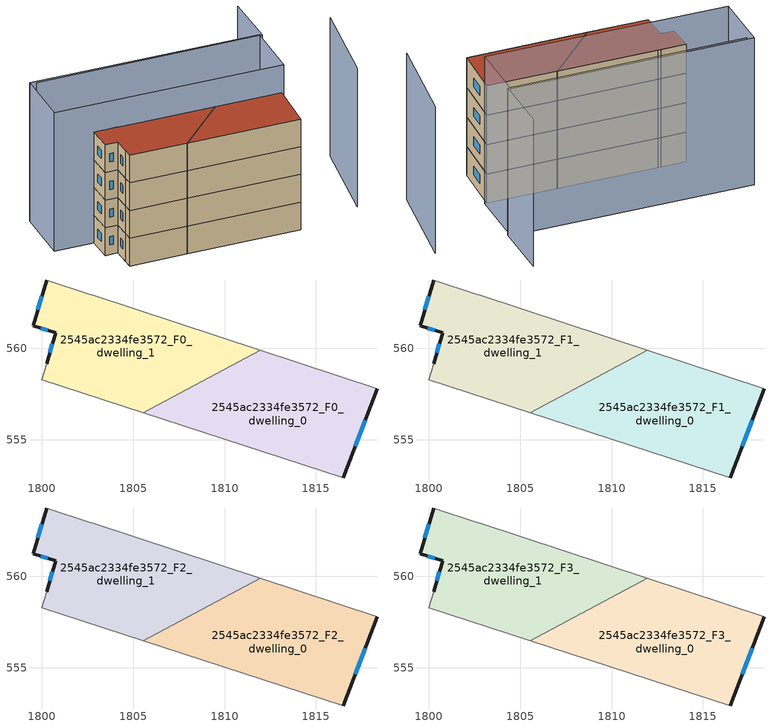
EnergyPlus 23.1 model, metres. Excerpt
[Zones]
2545ac2334fe3572_F0_dwelling_0
 floor ground (EU_floor_Construction): 1818.35,557.78 1816.5,552.91 1805.56,556.47 1811.95,559.89 z0
 wall outside (EU_wall_Construction): 1816.5,552.91 1818.35,557.78 z0:3
 wall adiabatic (EU_wall_Construction): 1818.35,557.78 1811.95,559.89 / 1805.56,556.47 1816.5,552.91 z0:3
 wall to 2545ac2334fe3572_F0_dwelling_1 (EU_wall_Construction): 1811.95,559.89 1805.56,556.47 z0:3
 window (EU_Window_Construction): 1817.15,554.63 1817.69,556.06 z1.06:1.94
2545ac2334fe3572_F0_dwelling_1
 floor ground (EU_floor_Construction): 1811.95,559.89 1805.56,556.47 1800,558.28 1800.25,559.14 1800.75,560.84 1799.51,561.23 1800.26,563.73 1802.6,562.96 1802.82,562.89 z0
 wall outside (EU_wall_Construction): 1800.26,563.73 1799.51,561.23 1800.75,560.84 1800.25,559.14 z0:3
 wall adiabatic (EU_wall_Construction): 1811.95,559.89 1802.82,562.89 1802.6,562.96 1800.26,563.73 / 1800.25,559.14 1800,558.28 1805.56,556.47 z0:3
 window (EU_Window_Construction): 1800.57,560.24 1800.42,559.74 / 1799.95,561.1 1800.31,560.98 / 1799.99,562.85 1799.77,562.12 z1.06:1.94
2545ac2334fe3572_F1_dwelling_0
 floor to 2545ac2334fe3572_F0_dwelling_0 (EU_floor_Construction): 1818.35,557.78 1816.5,552.91 1805.56,556.47 1811.95,559.89 z3
 wall outside (EU_wall_Construction): 1816.5,552.91 1818.35,557.78 z3:6
 wall adiabatic (EU_wall_Construction): 1818.35,557.78 1811.95,559.89 / 1805.56,556.47 1816.5,552.91 z3:6
 wall to 2545ac2334fe3572_F1_dwelling_1 (EU_wall_Construction): 1811.95,559.89 1805.56,556.47 z3:6
 window (EU_Window_Construction): 1817.15,554.63 1817.69,556.06 z4.06:4.94
2545ac2334fe3572_F1_dwelling_1
 floor to 2545ac2334fe3572_F0_dwelling_1 (EU_floor_Construction): 1811.95,559.89 1805.56,556.47 1800,558.28 1800.25,559.14 1800.75,560.84 1799.51,561.23 1800.26,563.73 1802.6,562.96 1802.82,562.89 z3
 wall outside (EU_wall_Construction): 1800.26,563.73 1799.51,561.23 1800.75,560.84 1800.25,559.14 z3:6
 wall adiabatic (EU_wall_Construction): 1811.95,559.89 1802.82,562.89 1802.6,562.96 1800.26,563.73 / 1800.25,559.14 1800,558.28 1805.56,556.47 z3:6
 window (EU_Window_Construction): 1800.57,560.24 1800.42,559.74 / 1799.95,561.1 1800.31,560.98 / 1799.99,562.85 1799.77,562.12 z4.06:4.94
2545ac2334fe3572_F2_dwelling_0
 floor to 2545ac2334fe3572_F1_dwelling_0 (EU_floor_Construction): 1818.35,557.78 1816.5,552.91 1805.56,556.47 1811.95,559.89 z6
 wall outside (EU_wall_Construction): 1816.5,552.91 1818.35,557.78 z6:9
 wall adiabatic (EU_wall_Construction): 1818.35,557.78 1811.95,559.89 / 1805.56,556.47 1816.5,552.91 z6:9
 wall to 2545ac2334fe3572_F2_dwelling_1 (EU_wall_Construction): 1811.95,559.89 1805.56,556.47 z6:9
 window (EU_Window_Construction): 1817.15,554.63 1817.69,556.06 z7.06:7.94
2545ac2334fe3572_F2_dwelling_1
 floor to 2545ac2334fe3572_F1_dwelling_1 (EU_floor_Construction): 1811.95,559.89 1805.56,556.47 1800,558.28 1800.25,559.14 1800.75,560.84 1799.51,561.23 1800.26,563.73 1802.6,562.96 1802.82,562.89 z6
 wall outside (EU_wall_Construction): 1800.26,563.73 1799.51,561.23 1800.75,560.84 1800.25,559.14 z6:9
 wall adiabatic (EU_wall_Construction): 1811.95,559.89 1802.82,562.89 1802.6,562.96 1800.26,563.73 / 1800.25,559.14 1800,558.28 1805.56,556.47 z6:9
 window (EU_Window_Construction): 1800.57,560.24 1800.42,559.74 / 1799.95,561.1 1800.31,560.98 / 1799.99,562.85 1799.77,562.12 z7.06:7.94
2545ac2334fe3572_F3_dwelling_0
 floor to 2545ac2334fe3572_F2_dwelling_0 (EU_floor_Construction): 1818.35,557.78 1816.5,552.91 1805.56,556.47 1811.95,559.89 z9
 wall outside (EU_wall_Construction): 1816.5,552.91 1818.35,557.78 z9:12
 wall adiabatic (EU_wall_Construction): 1818.35,557.78 1811.95,559.89 / 1805.56,556.47 1816.5,552.91 z9:12
 wall to 2545ac2334fe3572_F3_dwelling_1 (EU_wall_Construction): 1811.95,559.89 1805.56,556.47 z9:12
 window (EU_Window_Construction): 1817.15,554.63 1817.69,556.06 z10.06:10.94
 roof outside (EU_roof_Construction): 1816.5,552.91 1818.35,557.78 1811.95,559.89 1805.56,556.47 z12
2545ac2334fe3572_F3_dwelling_1
 floor to 2545ac2334fe3572_F2_dwelling_1 (EU_floor_Construction): 1811.95,559.89 1805.56,556.47 1800,558.28 1800.25,559.14 1800.75,560.84 1799.51,561.23 1800.26,563.73 1802.6,562.96 1802.82,562.89 z9
 wall outside (EU_wall_Construction): 1800.26,563.73 1799.51,561.23 1800.75,560.84 1800.25,559.14 z9:12
 wall adiabatic (EU_wall_Construction): 1811.95,559.89 1802.82,562.89 1802.6,562.96 1800.26,563.73 / 1800.25,559.14 1800,558.28 1805.56,556.47 z9:12
 window (EU_Window_Construction): 1800.57,560.24 1800.42,559.74 / 1799.95,561.1 1800.31,560.98 / 1799.99,562.85 1799.77,562.12 z10.06:10.94
 roof outside (EU_roof_Construction): 1811.95,559.89 1802.82,562.89 1802.6,562.96 1800.26,563.73 1799.51,561.23 1800.75,560.84 1800.25,559.14 1800,558.28 1805.56,556.47 z12
shading: 1823.3,552.71 1827.51,561.43 / 1822.4,568.76 1820.61,563.22 / 1820.61,563.22 1798.82,570.26 / 1818.55,557.72 1796.47,564.98 / 1796.47,564.98 1798.35,570.69 / 1798.35,570.69 1820.43,563.42 / 1820.43,563.42 1818.55,557.72 z0:15
[Building]
EU S2 Campaign: North Axis=0; Terrain=City; Solar Distribution=FullExterior
[Site:Location]
Bologna: Latitude=44.5; Longitude=11.25; Time Zone=1; Elevation=37
[SizingPeriod:WeatherFileDays]
AnnualSizingPeriod: Begin Month=1; Begin Day of Month=1; End Month=12; End Day of Month=31; Day of Week for Start Day=Monday; Use Weather File Daylight Saving Period=No; Use Weather File Rain and Snow Indicators=No
[MATERIAL]
EU_InternalMass_Material: Roughness=MediumRough; Thickness=0.1; Conductivity=1; Density=1800; Specific Heat=900; Thermal Absorptance=0.9; Solar Absorptance=0.7; Visible Absorptance=0.7
[MATERIAL:NOMASS] Roughness=MediumRough; Thermal Absorptance=0.9; Solar Absorptance=0.7; Visible Absorptance=0.7
Name | Thermal Resistance
EU_wall_NoMass | 0.781309
EU_roof_NoMass | 0.418499
EU_floor_NoMass | 0.563442
[WINDOWMATERIAL:SIMPLEGLAZINGSYSTEM]
EU_Window_SimpleGlazing: UFactor=4.32879; Solar Heat Gain Coefficient=0.85; Visible Transmittance=0.85
[CONSTRUCTION]
EU_wall_Construction: EU_wall_NoMass
EU_roof_Construction: EU_roof_NoMass
EU_floor_Construction: EU_floor_NoMass
EU_Window_Construction: EU_Window_SimpleGlazing
EU_InternalMass_Construction: EU_InternalMass_Material
[ZONE] Type=1; Multiplier=1; Ceiling Height=autocalculate; Floor Area=autocalculate; Part of Total Floor Area=Yes
Name | Volume
2545ac2334fe3572_F0_dwelling_0; 2545ac2334fe3572_F1_dwelling_0; 2545ac2334fe3572_F2_dwelling_0; 2545ac2334fe3572_F3_dwelling_0 | 142.947
2545ac2334fe3572_F0_dwelling_1 | 142.949
2545ac2334fe3572_F1_dwelling_1; 2545ac2334fe3572_F2_dwelling_1; 2545ac2334fe3572_F3_dwelling_1 | 142.95
[INTERNALMASS] Construction=EU_InternalMass_Construction
Name | Zone or ZoneList | Surface Area
2545ac2334fe3572_F0_dwelling_0_EU_InternalMass | 2545ac2334fe3572_F0_dwelling_0 | 47.6488
2545ac2334fe3572_F0_dwelling_1_EU_InternalMass | 2545ac2334fe3572_F0_dwelling_1 | 47.6497
2545ac2334fe3572_F1_dwelling_0_EU_InternalMass | 2545ac2334fe3572_F1_dwelling_0 | 47.6488
2545ac2334fe3572_F1_dwelling_1_EU_InternalMass | 2545ac2334fe3572_F1_dwelling_1 | 47.6497
2545ac2334fe3572_F2_dwelling_0_EU_InternalMass | 2545ac2334fe3572_F2_dwelling_0 | 47.6488
2545ac2334fe3572_F2_dwelling_1_EU_InternalMass | 2545ac2334fe3572_F2_dwelling_1 | 47.6497
2545ac2334fe3572_F3_dwelling_0_EU_InternalMass | 2545ac2334fe3572_F3_dwelling_0 | 47.6488
2545ac2334fe3572_F3_dwelling_1_EU_InternalMass | 2545ac2334fe3572_F3_dwelling_1 | 47.6497
[OTHEREQUIPMENT] Fuel Type=Electricity; Design Level Calculation Method=Watts/Area; Power per Zone Floor Area=1; Fraction Latent=0; Fraction Radiant=0; Fraction Lost=0; Carbon Dioxide Generation Rate=0; EndUse Subcategory=EU_Step8_InternalGains
Name | Zone or ZoneList or Space or SpaceList | Schedule
EU_Step8_InternalGain_2545ac2334fe3572_F0_dwelling_0_f000 | 2545ac2334fe3572_F0_dwelling_0 | EU_Step8_GainSchedule_2545ac2334fe3572_F0_dwelling_0_f000
EU_Step8_InternalGain_2545ac2334fe3572_F0_dwelling_1_f000 | 2545ac2334fe3572_F0_dwelling_1 | EU_Step8_GainSchedule_2545ac2334fe3572_F0_dwelling_1_f000
EU_Step8_InternalGain_2545ac2334fe3572_F1_dwelling_0_f000 | 2545ac2334fe3572_F1_dwelling_0 | EU_Step8_GainSchedule_2545ac2334fe3572_F1_dwelling_0_f000
EU_Step8_InternalGain_2545ac2334fe3572_F1_dwelling_1_f000 | 2545ac2334fe3572_F1_dwelling_1 | EU_Step8_GainSchedule_2545ac2334fe3572_F1_dwelling_1_f000
EU_Step8_InternalGain_2545ac2334fe3572_F2_dwelling_0_f000 | 2545ac2334fe3572_F2_dwelling_0 | EU_Step8_GainSchedule_2545ac2334fe3572_F2_dwelling_0_f000
EU_Step8_InternalGain_2545ac2334fe3572_F2_dwelling_1_f000 | 2545ac2334fe3572_F2_dwelling_1 | EU_Step8_GainSchedule_2545ac2334fe3572_F2_dwelling_1_f000
EU_Step8_InternalGain_2545ac2334fe3572_F3_dwelling_0_f000 | 2545ac2334fe3572_F3_dwelling_0 | EU_Step8_GainSchedule_2545ac2334fe3572_F3_dwelling_0_f000
EU_Step8_InternalGain_2545ac2334fe3572_F3_dwelling_1_f000 | 2545ac2334fe3572_F3_dwelling_1 | EU_Step8_GainSchedule_2545ac2334fe3572_F3_dwelling_1_f000
[ZONEVENTILATION:DESIGNFLOWRATE] Schedule=EU_AlwaysOn; Design Flow Rate Calculation Method=AirChanges/Hour; Air Changes per Hour=0.692607; Ventilation Type=Natural; Fan Pressure Rise=0; Fan Total Efficiency=1; Constant Term Coefficient=1; Temperature Term Coefficient=0; Velocity Term Coefficient=0; Velocity Squared Term Coefficient=0; Minimum Indoor Temperature=-100; Maximum Indoor Temperature=100; Delta Temperature=-100; Minimum Outdoor Temperature=-100; Maximum Outdoor Temperature=100; Maximum Wind Speed=40
Name | Zone or ZoneList or Space or SpaceList
EU_ConstantAir_2545ac2334fe3572_F0_dwelling_0 | 2545ac2334fe3572_F0_dwelling_0
EU_ConstantAir_2545ac2334fe3572_F0_dwelling_1 | 2545ac2334fe3572_F0_dwelling_1
EU_ConstantAir_2545ac2334fe3572_F1_dwelling_0 | 2545ac2334fe3572_F1_dwelling_0
EU_ConstantAir_2545ac2334fe3572_F1_dwelling_1 | 2545ac2334fe3572_F1_dwelling_1
EU_ConstantAir_2545ac2334fe3572_F2_dwelling_0 | 2545ac2334fe3572_F2_dwelling_0
EU_ConstantAir_2545ac2334fe3572_F2_dwelling_1 | 2545ac2334fe3572_F2_dwelling_1
EU_ConstantAir_2545ac2334fe3572_F3_dwelling_0 | 2545ac2334fe3572_F3_dwelling_0
EU_ConstantAir_2545ac2334fe3572_F3_dwelling_1 | 2545ac2334fe3572_F3_dwelling_1
[HVACTEMPLATE:THERMOSTAT] Constant Heating Setpoint=20; Constant Cooling Setpoint=50
EU_HeatOnly_2545ac2334fe3572_F0_dwelling_0; EU_HeatOnly_2545ac2334fe3572_F0_dwelling_1; EU_HeatOnly_2545ac2334fe3572_F1_dwelling_0; EU_HeatOnly_2545ac2334fe3572_F1_dwelling_1; EU_HeatOnly_2545ac2334fe3572_F2_dwelling_0; EU_HeatOnly_2545ac2334fe3572_F2_dwelling_1; EU_HeatOnly_2545ac2334fe3572_F3_dwelling_0; EU_HeatOnly_2545ac2334fe3572_F3_dwelling_1
[HVACTEMPLATE:ZONE:IDEALLOADSAIRSYSTEM] System Availability Schedule=EU_AlwaysOn; Maximum Heating Supply Air Temperature=50; Minimum Cooling Supply Air Temperature=13; Maximum Heating Supply Air Humidity Ratio=0.0156; Minimum Cooling Supply Air Humidity Ratio=0.0077; Heating Limit=NoLimit; Cooling Limit=NoLimit; Heating Availability Schedule=EU_AlwaysOn; Cooling Availability Schedule=EU_CoolingOff; Dehumidification Control Type=ConstantSensibleHeatRatio; Cooling Sensible Heat Ratio=0.7; Dehumidification Setpoint=60; Humidification Control Type=None; Humidification Setpoint=30; Outdoor Air Method=None; Outdoor Air Flow Rate per Person=0.00944; Outdoor Air Flow Rate per Zone Floor Area=0; Outdoor Air Flow Rate per Zone=0; Demand Controlled Ventilation Type=None; Outdoor Air Economizer Type=NoEconomizer; Heat Recovery Type=None; Sensible Heat Recovery Effectiveness=0.7; Latent Heat Recovery Effectiveness=0.65
Name | Template Thermostat
2545ac2334fe3572_F0_dwelling_0 | EU_HeatOnly_2545ac2334fe3572_F0_dwelling_0
2545ac2334fe3572_F0_dwelling_1 | EU_HeatOnly_2545ac2334fe3572_F0_dwelling_1
2545ac2334fe3572_F1_dwelling_0 | EU_HeatOnly_2545ac2334fe3572_F1_dwelling_0
2545ac2334fe3572_F1_dwelling_1 | EU_HeatOnly_2545ac2334fe3572_F1_dwelling_1
2545ac2334fe3572_F2_dwelling_0 | EU_HeatOnly_2545ac2334fe3572_F2_dwelling_0
2545ac2334fe3572_F2_dwelling_1 | EU_HeatOnly_2545ac2334fe3572_F2_dwelling_1
2545ac2334fe3572_F3_dwelling_0 | EU_HeatOnly_2545ac2334fe3572_F3_dwelling_0
2545ac2334fe3572_F3_dwelling_1 | EU_HeatOnly_2545ac2334fe3572_F3_dwelling_1
[SIZING:ZONE] Zone Cooling Design Supply Air Temperature Input Method=SupplyAirTemperature; Zone Cooling Design Supply Air Temperature=13; Zone Heating Design Supply Air Temperature Input Method=SupplyAirTemperature; Zone Heating Design Supply Air Temperature=50; Zone Cooling Design Supply Air Humidity Ratio=0.008; Zone Heating Design Supply Air Humidity Ratio=0.008; Cooling Design Air Flow Method=DesignDay; Cooling Design Air Flow Rate=0; Cooling Minimum Air Flow per Zone Floor Area=0.000762; Cooling Minimum Air Flow=0; Cooling Minimum Air Flow Fraction=0.2; Heating Design Air Flow Method=DesignDay; Heating Design Air Flow Rate=0; Heating Maximum Air Flow per Zone Floor Area=0.002032; Heating Maximum Air Flow=0.141576; Heating Maximum Air Flow Fraction=0.3; Account for Dedicated Outdoor Air System=No; Dedicated Outdoor Air System Control Strategy=NeutralSupplyAir; Dedicated Outdoor Air Low Setpoint Temperature for Design=autosize; Dedicated Outdoor Air High Setpoint Temperature for Design=autosize; Zone Load Sizing Method=Sensible Load Only No Latent Load; Zone Latent Cooling Design Supply Air Humidity Ratio Input Method=HumidityRatioDifference; Zone Cooling Design Supply Air Humidity Ratio Difference=0.005; Zone Latent Heating Design Supply Air Humidity Ratio Input Method=HumidityRatioDifference; Zone Humidification Design Supply Air Humidity Ratio Difference=0.005
2545ac2334fe3572_F0_dwelling_0; 2545ac2334fe3572_F0_dwelling_1; 2545ac2334fe3572_F1_dwelling_0; 2545ac2334fe3572_F1_dwelling_1; 2545ac2334fe3572_F2_dwelling_0; 2545ac2334fe3572_F2_dwelling_1; 2545ac2334fe3572_F3_dwelling_0; 2545ac2334fe3572_F3_dwelling_1
[SCHEDULE:CONSTANT]
Name | Hourly Value
EU_AlwaysOn | 1
EU_CoolingOff | 0
[SCHEDULE:FILE] Column Number=1; Rows to Skip at Top=0; Number of Hours of Data=8760; Column Separator=Comma; Interpolate to Timestep=No; Minutes per Item=60; Adjust Schedule for Daylight Savings=Yes
Name | File
EU_Step8_GainSchedule_2545ac2334fe3572_F0_dwelling_0_f000 | ../../schedules/2545ac2334fe3572/2545ac2334fe3572_F0_dwelling_0_f000_gain.csv
EU_Step8_GainSchedule_2545ac2334fe3572_F0_dwelling_1_f000 | ../../schedules/2545ac2334fe3572/2545ac2334fe3572_F0_dwelling_1_f000_gain.csv
EU_Step8_GainSchedule_2545ac2334fe3572_F1_dwelling_0_f000 | ../../schedules/2545ac2334fe3572/2545ac2334fe3572_F1_dwelling_0_f000_gain.csv
EU_Step8_GainSchedule_2545ac2334fe3572_F1_dwelling_1_f000 | ../../schedules/2545ac2334fe3572/2545ac2334fe3572_F1_dwelling_1_f000_gain.csv
EU_Step8_GainSchedule_2545ac2334fe3572_F2_dwelling_0_f000 | ../../schedules/2545ac2334fe3572/2545ac2334fe3572_F2_dwelling_0_f000_gain.csv
EU_Step8_GainSchedule_2545ac2334fe3572_F2_dwelling_1_f000 | ../../schedules/2545ac2334fe3572/2545ac2334fe3572_F2_dwelling_1_f000_gain.csv
EU_Step8_GainSchedule_2545ac2334fe3572_F3_dwelling_0_f000 | ../../schedules/2545ac2334fe3572/2545ac2334fe3572_F3_dwelling_0_f000_gain.csv
EU_Step8_GainSchedule_2545ac2334fe3572_F3_dwelling_1_f000 | ../../schedules/2545ac2334fe3572/2545ac2334fe3572_F3_dwelling_1_f000_gain.csv
